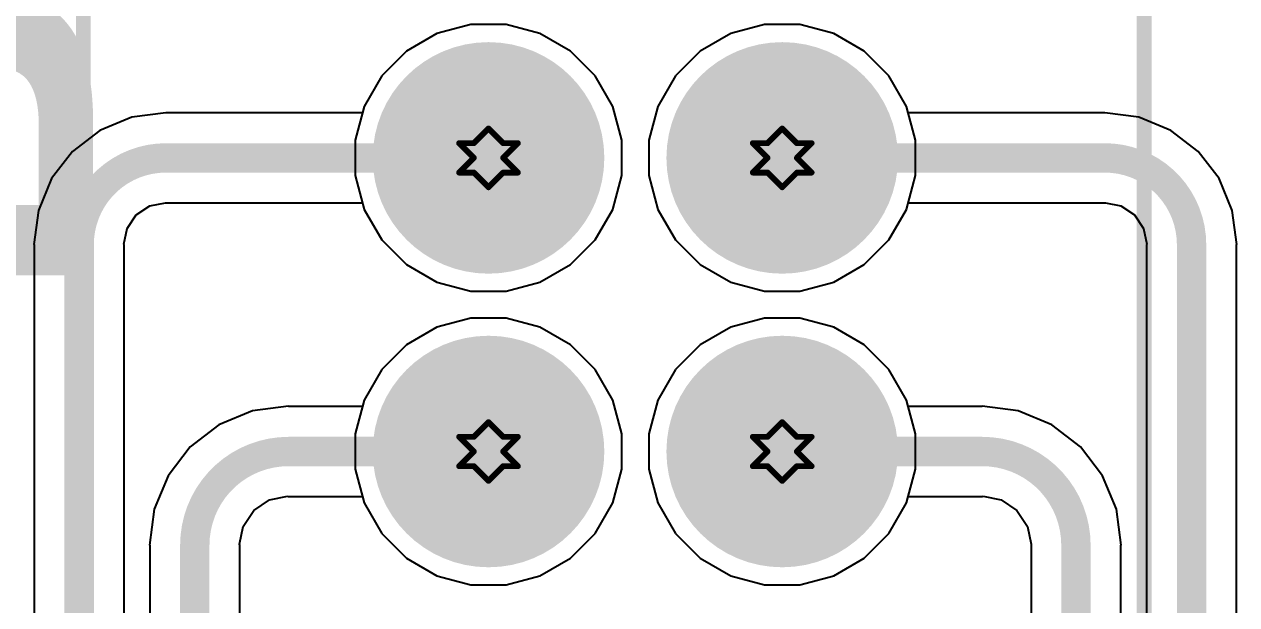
# Model space of a CAD drawing. Header units: inches. Extents: x -0.1 to 10.2, y 0 to 6.5.
# Drawn here: x 3.1065 to 3.5193, y 1.7632 to 1.9609 of the extents above; entities that cross this region are included whole.
import ezdxf

# ---------------------------------------------------------------- set-up
doc = ezdxf.new("R2010")
doc.units = ezdxf.units.IN
doc.header["$MEASUREMENT"] = 0
for name, color, linetype in [('Bottom Layer', 5, 'Continuous'), ('Bottom Overlay', 54, 'Continuous'), ('Bottom Solder', 6, 'Continuous'), ('Drill Drawing', 1, 'Continuous'), ('Multi-Layer', 9, 'Continuous'), ('Pad Holes', 156, 'Continuous'), ('Top Layer', 1, 'Continuous'), ('Top Solder', 216, 'Continuous')]:
    doc.layers.add(name, color=color, linetype=linetype)
doc.styles.add('Arial_Bold', font='', dxfattribs={"height": 0.2})
doc.styles.get('Arial_Bold').set_extended_font_data('Arial', bold=True)

# ---------------------------------------------------------------- blocks, each defined once
blk = doc.blocks.new('X9555WV_2_12_6TV01_B_54')
at = {"layer": 'Bottom Layer'}
h = blk.add_hatch(color=5, dxfattribs=at)
edge = h.paths.add_edge_path()
edge.add_arc((0.25, 0.05), 0.03543, 0, 360)
h = blk.add_hatch(color=5, dxfattribs=at)
edge = h.paths.add_edge_path()
edge.add_arc((0.35, 0.05), 0.03543, 0, 360)
h = blk.add_hatch(color=5, dxfattribs=at)
edge = h.paths.add_edge_path()
edge.add_arc((0.25, -0.05), 0.03543, 0, 360)
h = blk.add_hatch(color=5, dxfattribs=at)
edge = h.paths.add_edge_path()
edge.add_arc((0.35, -0.05), 0.03543, 0, 360)
at = {"layer": 'Bottom Solder'}
h = blk.add_hatch(color=6, dxfattribs=at)
edge = h.paths.add_edge_path()
edge.add_arc((0.25, 0.05), 0.03943, 0, 360)
h = blk.add_hatch(color=6, dxfattribs=at)
edge = h.paths.add_edge_path()
edge.add_arc((0.35, 0.05), 0.03943, 0, 360)
h = blk.add_hatch(color=6, dxfattribs=at)
edge = h.paths.add_edge_path()
edge.add_arc((0.25, -0.05), 0.03943, 0, 360)
h = blk.add_hatch(color=6, dxfattribs=at)
edge = h.paths.add_edge_path()
edge.add_arc((0.35, -0.05), 0.03943, 0, 360)
at = {"layer": 'Multi-Layer'}
h = blk.add_hatch(color=9, dxfattribs=at)
edge = h.paths.add_edge_path()
edge.add_arc((0.25, 0.05), 0.03543, 0, 360)
h = blk.add_hatch(color=9, dxfattribs=at)
edge = h.paths.add_edge_path()
edge.add_arc((0.35, 0.05), 0.03543, 0, 360)
h = blk.add_hatch(color=9, dxfattribs=at)
edge = h.paths.add_edge_path()
edge.add_arc((0.25, -0.05), 0.03543, 0, 360)
h = blk.add_hatch(color=9, dxfattribs=at)
edge = h.paths.add_edge_path()
edge.add_arc((0.35, -0.05), 0.03543, 0, 360)
at = {"layer": 'Pad Holes'}
h = blk.add_hatch(color=7, dxfattribs=at)
edge = h.paths.add_edge_path()
edge.add_arc((0.25, 0.05), 0.02165, 0, 360)
h = blk.add_hatch(color=7, dxfattribs=at)
edge = h.paths.add_edge_path()
edge.add_arc((0.35, 0.05), 0.02165, 0, 360)
h = blk.add_hatch(color=7, dxfattribs=at)
edge = h.paths.add_edge_path()
edge.add_arc((0.25, -0.05), 0.02165, 0, 360)
h = blk.add_hatch(color=7, dxfattribs=at)
edge = h.paths.add_edge_path()
edge.add_arc((0.35, -0.05), 0.02165, 0, 360)
at = {"layer": 'Top Layer'}
h = blk.add_hatch(color=1, dxfattribs=at)
edge = h.paths.add_edge_path()
edge.add_arc((0.25, 0.05), 0.03543, 0, 360)
h = blk.add_hatch(color=1, dxfattribs=at)
edge = h.paths.add_edge_path()
edge.add_arc((0.35, 0.05), 0.03543, 0, 360)
h = blk.add_hatch(color=1, dxfattribs=at)
edge = h.paths.add_edge_path()
edge.add_arc((0.25, -0.05), 0.03543, 0, 360)
h = blk.add_hatch(color=1, dxfattribs=at)
edge = h.paths.add_edge_path()
edge.add_arc((0.35, -0.05), 0.03543, 0, 360)
at = {"layer": 'Top Solder'}
h = blk.add_hatch(color=216, dxfattribs=at)
edge = h.paths.add_edge_path()
edge.add_arc((0.25, 0.05), 0.03943, 0, 360)
h = blk.add_hatch(color=216, dxfattribs=at)
edge = h.paths.add_edge_path()
edge.add_arc((0.35, 0.05), 0.03943, 0, 360)
h = blk.add_hatch(color=216, dxfattribs=at)
edge = h.paths.add_edge_path()
edge.add_arc((0.25, -0.05), 0.03943, 0, 360)
h = blk.add_hatch(color=216, dxfattribs=at)
edge = h.paths.add_edge_path()
edge.add_arc((0.35, -0.05), 0.03943, 0, 360)
at = {"layer": 'Bottom Overlay'}
for points in [[(0.755, 0.17323, 0.005, 0.005, 0), (-0.755, 0.17323, 0.005, 0.005, 0)], [(0.755, -0.188, 0.005, 0.005, 0), (-0.755, -0.188, 0.005, 0.005, 0)]]:
    blk.add_lwpolyline(points, format="xyseb", dxfattribs=at)

msp = doc.modelspace()

# ---------------------------------------------------------------- linework, layer by layer
at = {"layer": 'Bottom Layer'}
for p, q in [((3.24703, 1.95769), (3.23667, 1.95171)), ((3.25858, 1.96079), (3.24703, 1.95769)), ((3.27054, 1.96079), (3.25858, 1.96079)), ((3.2821, 1.95769), (3.27054, 1.96079)), ((3.29246, 1.95171), (3.2821, 1.95769)), ((3.34703, 1.95769), (3.33667, 1.95171)), ((3.35858, 1.96079), (3.34703, 1.95769)), ((3.37054, 1.96079), (3.35858, 1.96079)), ((3.3821, 1.95769), (3.37054, 1.96079)), ((3.39246, 1.95171), (3.3821, 1.95769)), ((3.23667, 1.95171), (3.22821, 1.94325)), ((3.30092, 1.94325), (3.29246, 1.95171)), ((3.33667, 1.95171), (3.32821, 1.94325)), ((3.40092, 1.94325), (3.39246, 1.95171)), ((3.22821, 1.94325), (3.22223, 1.93289)), ((3.3069, 1.93289), (3.30092, 1.94325)), ((3.32821, 1.94325), (3.32223, 1.93289)), ((3.4069, 1.93289), (3.40092, 1.94325)), ((3.22223, 1.93289), (3.22163, 1.93065)), ((3.31, 1.92134), (3.3069, 1.93289)), ((3.32223, 1.93289), (3.31913, 1.92134)), ((3.4075, 1.93065), (3.4069, 1.93289)), ((3.1431, 1.92921), (3.13227, 1.92472)), ((3.15472, 1.93074), (3.1431, 1.92921)), ((3.15472, 1.93065), (3.15472, 1.93074)), ((3.22163, 1.93065), (3.15472, 1.93065)), ((3.15472, 1.93065), (3.15472, 1.93065)), ((3.47441, 1.93065), (3.4075, 1.93065)), ((3.48603, 1.92921), (3.47441, 1.93074)), ((3.47441, 1.93074), (3.47441, 1.93065)), ((3.47441, 1.93065), (3.47441, 1.93065)), ((3.49686, 1.92472), (3.48603, 1.92921)), ((3.13227, 1.92472), (3.12297, 1.91758)), ((3.50617, 1.91758), (3.49686, 1.92472)), ((3.31, 1.90937), (3.31, 1.92134)), ((3.31913, 1.92134), (3.31913, 1.90937)), ((3.12297, 1.91758), (3.11583, 1.90828)), ((3.5133, 1.90828), (3.50617, 1.91758)), ((3.11583, 1.90828), (3.11134, 1.89745)), ((3.3069, 1.89782), (3.31, 1.90937)), ((3.31913, 1.90937), (3.32223, 1.89782)), ((3.51779, 1.89745), (3.5133, 1.90828)), ((3.14461, 1.89594), (3.14925, 1.89904)), ((3.14925, 1.89904), (3.15455, 1.90009)), ((3.15455, 1.90009), (3.15472, 1.90006)), ((3.15472, 1.90006), (3.22163, 1.90006)), ((3.22163, 1.90006), (3.22223, 1.89782)), ((3.4069, 1.89782), (3.4075, 1.90006)), ((3.4075, 1.90006), (3.47441, 1.90006)), ((3.47441, 1.90006), (3.47458, 1.90009)), ((3.47458, 1.90009), (3.47988, 1.89904)), ((3.47988, 1.89904), (3.48452, 1.89594)), ((3.11134, 1.89745), (3.10981, 1.88583)), ((3.14151, 1.8913), (3.14461, 1.89594)), ((3.22223, 1.89782), (3.22821, 1.88746)), ((3.30092, 1.88746), (3.3069, 1.89782)), ((3.32223, 1.89782), (3.32821, 1.88746)), ((3.40092, 1.88746), (3.4069, 1.89782)), ((3.48452, 1.89594), (3.48762, 1.8913)), ((3.51932, 1.88583), (3.51779, 1.89745)), ((3.14046, 1.886), (3.14151, 1.8913)), ((3.48762, 1.8913), (3.48868, 1.886)), ((3.22821, 1.88746), (3.23667, 1.879)), ((3.29246, 1.879), (3.30092, 1.88746)), ((3.32821, 1.88746), (3.33667, 1.879)), ((3.39246, 1.879), (3.40092, 1.88746)), ((3.10981, 1.88583), (3.1099, 1.88583)), ((3.1099, 1.88583), (3.1099, 1.29508)), ((3.14049, 1.88583), (3.14046, 1.886)), ((3.14049, 1.38513), (3.14049, 1.88583)), ((3.48868, 1.886), (3.48864, 1.88583)), ((3.48864, 1.88583), (3.48864, 1.34576)), ((3.51923, 1.25571), (3.51923, 1.88583)), ((3.51923, 1.88583), (3.51932, 1.88583)), ((3.23667, 1.879), (3.24703, 1.87302)), ((3.2821, 1.87302), (3.29246, 1.879)), ((3.33667, 1.879), (3.34703, 1.87302)), ((3.3821, 1.87302), (3.39246, 1.879)), ((3.24703, 1.87302), (3.25858, 1.86992)), ((3.27054, 1.86992), (3.2821, 1.87302)), ((3.34703, 1.87302), (3.35858, 1.86992)), ((3.37054, 1.86992), (3.3821, 1.87302)), ((3.25858, 1.86992), (3.27054, 1.86992)), ((3.35858, 1.86992), (3.37054, 1.86992)), ((3.24703, 1.85769), (3.23667, 1.85171)), ((3.25858, 1.86079), (3.24703, 1.85769)), ((3.27054, 1.86079), (3.25858, 1.86079)), ((3.2821, 1.85769), (3.27054, 1.86079)), ((3.29246, 1.85171), (3.2821, 1.85769)), ((3.34703, 1.85769), (3.33667, 1.85171)), ((3.35858, 1.86079), (3.34703, 1.85769)), ((3.37054, 1.86079), (3.35858, 1.86079)), ((3.3821, 1.85769), (3.37054, 1.86079)), ((3.39246, 1.85171), (3.3821, 1.85769)), ((3.23667, 1.85171), (3.22821, 1.84325)), ((3.30092, 1.84325), (3.29246, 1.85171)), ((3.33667, 1.85171), (3.32821, 1.84325)), ((3.40092, 1.84325), (3.39246, 1.85171)), ((3.22821, 1.84325), (3.22223, 1.83289)), ((3.3069, 1.83289), (3.30092, 1.84325)), ((3.32821, 1.84325), (3.32223, 1.83289)), ((3.4069, 1.83289), (3.40092, 1.84325)), ((3.18422, 1.82915), (3.17281, 1.82442)), ((3.19646, 1.83076), (3.18422, 1.82915)), ((3.19646, 1.83065), (3.19646, 1.83076)), ((3.22163, 1.83065), (3.19646, 1.83065)), ((3.19646, 1.83065), (3.19646, 1.83065)), ((3.22223, 1.83289), (3.22163, 1.83065)), ((3.31, 1.82134), (3.3069, 1.83289)), ((3.32223, 1.83289), (3.31913, 1.82134)), ((3.4075, 1.83065), (3.4069, 1.83289)), ((3.43268, 1.83065), (3.4075, 1.83065)), ((3.44492, 1.82915), (3.43268, 1.83076)), ((3.43268, 1.83076), (3.43268, 1.83065)), ((3.43268, 1.83065), (3.43268, 1.83065)), ((3.45632, 1.82442), (3.44492, 1.82915)), ((3.17281, 1.82442), (3.16301, 1.81691)), ((3.31, 1.80937), (3.31, 1.82134)), ((3.31913, 1.82134), (3.31913, 1.80937)), ((3.46612, 1.81691), (3.45632, 1.82442)), ((3.16301, 1.81691), (3.1555, 1.80711)), ((3.47363, 1.80711), (3.46612, 1.81691)), ((3.3069, 1.79782), (3.31, 1.80937)), ((3.31913, 1.80937), (3.32223, 1.79782)), ((3.1555, 1.80711), (3.15077, 1.79571)), ((3.47836, 1.79571), (3.47363, 1.80711)), ((3.19006, 1.7989), (3.19617, 1.80012)), ((3.19617, 1.80012), (3.19646, 1.80006)), ((3.19646, 1.80006), (3.22163, 1.80006)), ((3.22163, 1.80006), (3.22223, 1.79782)), ((3.4069, 1.79782), (3.4075, 1.80006)), ((3.4075, 1.80006), (3.43268, 1.80006)), ((3.43268, 1.80006), (3.43297, 1.80012)), ((3.43297, 1.80012), (3.43907, 1.7989)), ((3.18464, 1.79528), (3.19006, 1.7989)), ((3.22223, 1.79782), (3.22821, 1.78746)), ((3.30092, 1.78746), (3.3069, 1.79782)), ((3.32223, 1.79782), (3.32821, 1.78746)), ((3.40092, 1.78746), (3.4069, 1.79782)), ((3.43907, 1.7989), (3.44449, 1.79528)), ((3.15077, 1.79571), (3.14916, 1.78346)), ((3.18102, 1.78986), (3.18464, 1.79528)), ((3.44449, 1.79528), (3.44812, 1.78986)), ((3.47997, 1.78346), (3.47836, 1.79571)), ((3.1798, 1.78375), (3.18102, 1.78986)), ((3.44812, 1.78986), (3.44933, 1.78375)), ((3.14916, 1.78346), (3.14927, 1.78346)), ((3.14927, 1.78346), (3.14927, 1.38137)), ((3.17986, 1.78346), (3.1798, 1.78375)), ((3.17986, 1.46387), (3.17986, 1.78346)), ((3.22821, 1.78746), (3.23667, 1.779)), ((3.29246, 1.779), (3.30092, 1.78746)), ((3.32821, 1.78746), (3.33667, 1.779)), ((3.39246, 1.779), (3.40092, 1.78746)), ((3.44933, 1.78375), (3.44927, 1.78346)), ((3.44927, 1.78346), (3.44927, 1.4245)), ((3.47986, 1.342), (3.47986, 1.78346)), ((3.47986, 1.78346), (3.47997, 1.78346)), ((3.23667, 1.779), (3.24703, 1.77302)), ((3.2821, 1.77302), (3.29246, 1.779)), ((3.33667, 1.779), (3.34703, 1.77302)), ((3.3821, 1.77302), (3.39246, 1.779)), ((3.24703, 1.77302), (3.25858, 1.76992)), ((3.27054, 1.76992), (3.2821, 1.77302)), ((3.34703, 1.77302), (3.35858, 1.76992)), ((3.37054, 1.76992), (3.3821, 1.77302)), ((3.25858, 1.76992), (3.27054, 1.76992)), ((3.35858, 1.76992), (3.37054, 1.76992))]:
    msp.add_line(p, q, dxfattribs=at)
for points in [[(3.1252, 1.88583, 0.01, 0.01, -0.414214), (3.15472, 1.91535, 0.01, 0.01, 0)], [(3.15472, 1.91535, 0.01, 0.01, 0), (3.26457, 1.91535, 0.01, 0.01, 0)], [(3.36457, 1.91535, 0.01, 0.01, 0), (3.47441, 1.91535, 0.01, 0.01, 0)], [(3.47441, 1.91535, 0.01, 0.01, -0.414214), (3.50394, 1.88583, 0.01, 0.01, 0)], [(3.1252, 1.27953, 0.01, 0.01, 0), (3.1252, 1.88583, 0.01, 0.01, 0)], [(3.50394, 1.24016, 0.01, 0.01, 0), (3.50394, 1.88583, 0.01, 0.01, 0)], [(3.16457, 1.78346, 0.01, 0.01, -0.414214), (3.19646, 1.81535, 0.01, 0.01, 0)], [(3.19646, 1.81535, 0.01, 0.01, 0), (3.26457, 1.81535, 0.01, 0.01, 0)], [(3.36457, 1.81535, 0.01, 0.01, 0), (3.43268, 1.81535, 0.01, 0.01, 0)], [(3.43268, 1.81535, 0.01, 0.01, -0.414214), (3.46457, 1.78346, 0.01, 0.01, 0)], [(3.16457, 1.35827, 0.01, 0.01, 0), (3.16457, 1.78346, 0.01, 0.01, 0)], [(3.46457, 1.3189, 0.01, 0.01, 0), (3.46457, 1.78346, 0.01, 0.01, 0)]]:
    msp.add_lwpolyline(points, format="xyseb", dxfattribs=at)
for points in [[(3.15222, 1.91535, 0.005, 0.005, 1), (3.15722, 1.91535, 0.005, 0.005, 1)], [(3.15222, 1.91535, 0.005, 0.005, 1), (3.15722, 1.91535, 0.005, 0.005, 1)], [(3.26207, 1.91535, 0.005, 0.005, 1), (3.26707, 1.91535, 0.005, 0.005, 1)], [(3.36207, 1.91535, 0.005, 0.005, 1), (3.36707, 1.91535, 0.005, 0.005, 1)], [(3.47191, 1.91535, 0.005, 0.005, 1), (3.47691, 1.91535, 0.005, 0.005, 1)], [(3.47191, 1.91535, 0.005, 0.005, 1), (3.47691, 1.91535, 0.005, 0.005, 1)], [(3.1227, 1.88583, 0.005, 0.005, 1), (3.1277, 1.88583, 0.005, 0.005, 1)], [(3.1227, 1.88583, 0.005, 0.005, 1), (3.1277, 1.88583, 0.005, 0.005, 1)], [(3.50144, 1.88583, 0.005, 0.005, 1), (3.50644, 1.88583, 0.005, 0.005, 1)], [(3.50144, 1.88583, 0.005, 0.005, 1), (3.50644, 1.88583, 0.005, 0.005, 1)], [(3.19396, 1.81535, 0.005, 0.005, 1), (3.19896, 1.81535, 0.005, 0.005, 1)], [(3.19396, 1.81535, 0.005, 0.005, 1), (3.19896, 1.81535, 0.005, 0.005, 1)], [(3.26207, 1.81535, 0.005, 0.005, 1), (3.26707, 1.81535, 0.005, 0.005, 1)], [(3.36207, 1.81535, 0.005, 0.005, 1), (3.36707, 1.81535, 0.005, 0.005, 1)], [(3.43018, 1.81535, 0.005, 0.005, 1), (3.43518, 1.81535, 0.005, 0.005, 1)], [(3.43018, 1.81535, 0.005, 0.005, 1), (3.43518, 1.81535, 0.005, 0.005, 1)], [(3.16207, 1.78346, 0.005, 0.005, 1), (3.16707, 1.78346, 0.005, 0.005, 1)], [(3.16207, 1.78346, 0.005, 0.005, 1), (3.16707, 1.78346, 0.005, 0.005, 1)], [(3.46207, 1.78346, 0.005, 0.005, 1), (3.46707, 1.78346, 0.005, 0.005, 1)], [(3.46207, 1.78346, 0.005, 0.005, 1), (3.46707, 1.78346, 0.005, 0.005, 1)]]:
    msp.add_lwpolyline(points, format="xyseb", close=True, dxfattribs=at)
at = {"layer": 'Drill Drawing'}
for points in [[(3.25957, 1.92035, 0.002, 0.002, 0), (3.26457, 1.92535, 0.002, 0.002, 0)], [(3.26457, 1.92535, 0.002, 0.002, 0), (3.26957, 1.92035, 0.002, 0.002, 0)], [(3.35957, 1.92035, 0.002, 0.002, 0), (3.36457, 1.92535, 0.002, 0.002, 0)], [(3.36457, 1.92535, 0.002, 0.002, 0), (3.36957, 1.92035, 0.002, 0.002, 0)], [(3.25457, 1.92035, 0.002, 0.002, 0), (3.25957, 1.91535, 0.002, 0.002, 0)], [(3.25457, 1.92035, 0.002, 0.002, 0), (3.25957, 1.92035, 0.002, 0.002, 0)], [(3.26957, 1.92035, 0.002, 0.002, 0), (3.27457, 1.92035, 0.002, 0.002, 0)], [(3.26957, 1.91535, 0.002, 0.002, 0), (3.27457, 1.92035, 0.002, 0.002, 0)], [(3.35457, 1.92035, 0.002, 0.002, 0), (3.35957, 1.91535, 0.002, 0.002, 0)], [(3.35457, 1.92035, 0.002, 0.002, 0), (3.35957, 1.92035, 0.002, 0.002, 0)], [(3.36957, 1.92035, 0.002, 0.002, 0), (3.37457, 1.92035, 0.002, 0.002, 0)], [(3.36957, 1.91535, 0.002, 0.002, 0), (3.37457, 1.92035, 0.002, 0.002, 0)], [(3.25457, 1.91035, 0.002, 0.002, 0), (3.25957, 1.91535, 0.002, 0.002, 0)], [(3.26957, 1.91535, 0.002, 0.002, 0), (3.27457, 1.91035, 0.002, 0.002, 0)], [(3.35457, 1.91035, 0.002, 0.002, 0), (3.35957, 1.91535, 0.002, 0.002, 0)], [(3.36957, 1.91535, 0.002, 0.002, 0), (3.37457, 1.91035, 0.002, 0.002, 0)], [(3.25457, 1.91035, 0.002, 0.002, 0), (3.25957, 1.91035, 0.002, 0.002, 0)], [(3.25957, 1.91035, 0.002, 0.002, 0), (3.26457, 1.90535, 0.002, 0.002, 0)], [(3.26457, 1.90535, 0.002, 0.002, 0), (3.26957, 1.91035, 0.002, 0.002, 0)], [(3.26957, 1.91035, 0.002, 0.002, 0), (3.27457, 1.91035, 0.002, 0.002, 0)], [(3.35457, 1.91035, 0.002, 0.002, 0), (3.35957, 1.91035, 0.002, 0.002, 0)], [(3.35957, 1.91035, 0.002, 0.002, 0), (3.36457, 1.90535, 0.002, 0.002, 0)], [(3.36457, 1.90535, 0.002, 0.002, 0), (3.36957, 1.91035, 0.002, 0.002, 0)], [(3.36957, 1.91035, 0.002, 0.002, 0), (3.37457, 1.91035, 0.002, 0.002, 0)], [(3.25957, 1.82035, 0.002, 0.002, 0), (3.26457, 1.82535, 0.002, 0.002, 0)], [(3.26457, 1.82535, 0.002, 0.002, 0), (3.26957, 1.82035, 0.002, 0.002, 0)], [(3.35957, 1.82035, 0.002, 0.002, 0), (3.36457, 1.82535, 0.002, 0.002, 0)], [(3.36457, 1.82535, 0.002, 0.002, 0), (3.36957, 1.82035, 0.002, 0.002, 0)], [(3.25457, 1.82035, 0.002, 0.002, 0), (3.25957, 1.81535, 0.002, 0.002, 0)], [(3.25457, 1.82035, 0.002, 0.002, 0), (3.25957, 1.82035, 0.002, 0.002, 0)], [(3.26957, 1.82035, 0.002, 0.002, 0), (3.27457, 1.82035, 0.002, 0.002, 0)], [(3.26957, 1.81535, 0.002, 0.002, 0), (3.27457, 1.82035, 0.002, 0.002, 0)], [(3.35457, 1.82035, 0.002, 0.002, 0), (3.35957, 1.81535, 0.002, 0.002, 0)], [(3.35457, 1.82035, 0.002, 0.002, 0), (3.35957, 1.82035, 0.002, 0.002, 0)], [(3.36957, 1.82035, 0.002, 0.002, 0), (3.37457, 1.82035, 0.002, 0.002, 0)], [(3.36957, 1.81535, 0.002, 0.002, 0), (3.37457, 1.82035, 0.002, 0.002, 0)], [(3.25457, 1.81035, 0.002, 0.002, 0), (3.25957, 1.81535, 0.002, 0.002, 0)], [(3.26957, 1.81535, 0.002, 0.002, 0), (3.27457, 1.81035, 0.002, 0.002, 0)], [(3.35457, 1.81035, 0.002, 0.002, 0), (3.35957, 1.81535, 0.002, 0.002, 0)], [(3.36957, 1.81535, 0.002, 0.002, 0), (3.37457, 1.81035, 0.002, 0.002, 0)], [(3.25457, 1.81035, 0.002, 0.002, 0), (3.25957, 1.81035, 0.002, 0.002, 0)], [(3.25957, 1.81035, 0.002, 0.002, 0), (3.26457, 1.80535, 0.002, 0.002, 0)], [(3.26457, 1.80535, 0.002, 0.002, 0), (3.26957, 1.81035, 0.002, 0.002, 0)], [(3.26957, 1.81035, 0.002, 0.002, 0), (3.27457, 1.81035, 0.002, 0.002, 0)], [(3.35457, 1.81035, 0.002, 0.002, 0), (3.35957, 1.81035, 0.002, 0.002, 0)], [(3.35957, 1.81035, 0.002, 0.002, 0), (3.36457, 1.80535, 0.002, 0.002, 0)], [(3.36457, 1.80535, 0.002, 0.002, 0), (3.36957, 1.81035, 0.002, 0.002, 0)], [(3.36957, 1.81035, 0.002, 0.002, 0), (3.37457, 1.81035, 0.002, 0.002, 0)]]:
    msp.add_lwpolyline(points, format="xyseb", dxfattribs=at)
for points in [[(3.26407, 1.92535, 0.001, 0.001, 1), (3.26507, 1.92535, 0.001, 0.001, 1)], [(3.26407, 1.92535, 0.001, 0.001, 1), (3.26507, 1.92535, 0.001, 0.001, 1)], [(3.36407, 1.92535, 0.001, 0.001, 1), (3.36507, 1.92535, 0.001, 0.001, 1)], [(3.36407, 1.92535, 0.001, 0.001, 1), (3.36507, 1.92535, 0.001, 0.001, 1)], [(3.25407, 1.92035, 0.001, 0.001, 1), (3.25507, 1.92035, 0.001, 0.001, 1)], [(3.25407, 1.92035, 0.001, 0.001, 1), (3.25507, 1.92035, 0.001, 0.001, 1)], [(3.25907, 1.92035, 0.001, 0.001, 1), (3.26007, 1.92035, 0.001, 0.001, 1)], [(3.25907, 1.92035, 0.001, 0.001, 1), (3.26007, 1.92035, 0.001, 0.001, 1)], [(3.26907, 1.92035, 0.001, 0.001, 1), (3.27007, 1.92035, 0.001, 0.001, 1)], [(3.26907, 1.92035, 0.001, 0.001, 1), (3.27007, 1.92035, 0.001, 0.001, 1)], [(3.27407, 1.92035, 0.001, 0.001, 1), (3.27507, 1.92035, 0.001, 0.001, 1)], [(3.27407, 1.92035, 0.001, 0.001, 1), (3.27507, 1.92035, 0.001, 0.001, 1)], [(3.35407, 1.92035, 0.001, 0.001, 1), (3.35507, 1.92035, 0.001, 0.001, 1)], [(3.35407, 1.92035, 0.001, 0.001, 1), (3.35507, 1.92035, 0.001, 0.001, 1)], [(3.35907, 1.92035, 0.001, 0.001, 1), (3.36007, 1.92035, 0.001, 0.001, 1)], [(3.35907, 1.92035, 0.001, 0.001, 1), (3.36007, 1.92035, 0.001, 0.001, 1)], [(3.36907, 1.92035, 0.001, 0.001, 1), (3.37007, 1.92035, 0.001, 0.001, 1)], [(3.36907, 1.92035, 0.001, 0.001, 1), (3.37007, 1.92035, 0.001, 0.001, 1)], [(3.37407, 1.92035, 0.001, 0.001, 1), (3.37507, 1.92035, 0.001, 0.001, 1)], [(3.37407, 1.92035, 0.001, 0.001, 1), (3.37507, 1.92035, 0.001, 0.001, 1)], [(3.25907, 1.91535, 0.001, 0.001, 1), (3.26007, 1.91535, 0.001, 0.001, 1)], [(3.25907, 1.91535, 0.001, 0.001, 1), (3.26007, 1.91535, 0.001, 0.001, 1)], [(3.26907, 1.91535, 0.001, 0.001, 1), (3.27007, 1.91535, 0.001, 0.001, 1)], [(3.26907, 1.91535, 0.001, 0.001, 1), (3.27007, 1.91535, 0.001, 0.001, 1)], [(3.35907, 1.91535, 0.001, 0.001, 1), (3.36007, 1.91535, 0.001, 0.001, 1)], [(3.35907, 1.91535, 0.001, 0.001, 1), (3.36007, 1.91535, 0.001, 0.001, 1)], [(3.36907, 1.91535, 0.001, 0.001, 1), (3.37007, 1.91535, 0.001, 0.001, 1)], [(3.36907, 1.91535, 0.001, 0.001, 1), (3.37007, 1.91535, 0.001, 0.001, 1)], [(3.25407, 1.91035, 0.001, 0.001, 1), (3.25507, 1.91035, 0.001, 0.001, 1)], [(3.25407, 1.91035, 0.001, 0.001, 1), (3.25507, 1.91035, 0.001, 0.001, 1)], [(3.25907, 1.91035, 0.001, 0.001, 1), (3.26007, 1.91035, 0.001, 0.001, 1)], [(3.25907, 1.91035, 0.001, 0.001, 1), (3.26007, 1.91035, 0.001, 0.001, 1)], [(3.26907, 1.91035, 0.001, 0.001, 1), (3.27007, 1.91035, 0.001, 0.001, 1)], [(3.26907, 1.91035, 0.001, 0.001, 1), (3.27007, 1.91035, 0.001, 0.001, 1)], [(3.27407, 1.91035, 0.001, 0.001, 1), (3.27507, 1.91035, 0.001, 0.001, 1)], [(3.27407, 1.91035, 0.001, 0.001, 1), (3.27507, 1.91035, 0.001, 0.001, 1)], [(3.35407, 1.91035, 0.001, 0.001, 1), (3.35507, 1.91035, 0.001, 0.001, 1)], [(3.35407, 1.91035, 0.001, 0.001, 1), (3.35507, 1.91035, 0.001, 0.001, 1)], [(3.35907, 1.91035, 0.001, 0.001, 1), (3.36007, 1.91035, 0.001, 0.001, 1)], [(3.35907, 1.91035, 0.001, 0.001, 1), (3.36007, 1.91035, 0.001, 0.001, 1)], [(3.36907, 1.91035, 0.001, 0.001, 1), (3.37007, 1.91035, 0.001, 0.001, 1)], [(3.36907, 1.91035, 0.001, 0.001, 1), (3.37007, 1.91035, 0.001, 0.001, 1)], [(3.37407, 1.91035, 0.001, 0.001, 1), (3.37507, 1.91035, 0.001, 0.001, 1)], [(3.37407, 1.91035, 0.001, 0.001, 1), (3.37507, 1.91035, 0.001, 0.001, 1)], [(3.26407, 1.90535, 0.001, 0.001, 1), (3.26507, 1.90535, 0.001, 0.001, 1)], [(3.26407, 1.90535, 0.001, 0.001, 1), (3.26507, 1.90535, 0.001, 0.001, 1)], [(3.36407, 1.90535, 0.001, 0.001, 1), (3.36507, 1.90535, 0.001, 0.001, 1)], [(3.36407, 1.90535, 0.001, 0.001, 1), (3.36507, 1.90535, 0.001, 0.001, 1)], [(3.26407, 1.82535, 0.001, 0.001, 1), (3.26507, 1.82535, 0.001, 0.001, 1)], [(3.26407, 1.82535, 0.001, 0.001, 1), (3.26507, 1.82535, 0.001, 0.001, 1)], [(3.36407, 1.82535, 0.001, 0.001, 1), (3.36507, 1.82535, 0.001, 0.001, 1)], [(3.36407, 1.82535, 0.001, 0.001, 1), (3.36507, 1.82535, 0.001, 0.001, 1)], [(3.25407, 1.82035, 0.001, 0.001, 1), (3.25507, 1.82035, 0.001, 0.001, 1)], [(3.25407, 1.82035, 0.001, 0.001, 1), (3.25507, 1.82035, 0.001, 0.001, 1)], [(3.25907, 1.82035, 0.001, 0.001, 1), (3.26007, 1.82035, 0.001, 0.001, 1)], [(3.25907, 1.82035, 0.001, 0.001, 1), (3.26007, 1.82035, 0.001, 0.001, 1)], [(3.26907, 1.82035, 0.001, 0.001, 1), (3.27007, 1.82035, 0.001, 0.001, 1)], [(3.26907, 1.82035, 0.001, 0.001, 1), (3.27007, 1.82035, 0.001, 0.001, 1)], [(3.27407, 1.82035, 0.001, 0.001, 1), (3.27507, 1.82035, 0.001, 0.001, 1)], [(3.27407, 1.82035, 0.001, 0.001, 1), (3.27507, 1.82035, 0.001, 0.001, 1)], [(3.35407, 1.82035, 0.001, 0.001, 1), (3.35507, 1.82035, 0.001, 0.001, 1)], [(3.35407, 1.82035, 0.001, 0.001, 1), (3.35507, 1.82035, 0.001, 0.001, 1)], [(3.35907, 1.82035, 0.001, 0.001, 1), (3.36007, 1.82035, 0.001, 0.001, 1)], [(3.35907, 1.82035, 0.001, 0.001, 1), (3.36007, 1.82035, 0.001, 0.001, 1)], [(3.36907, 1.82035, 0.001, 0.001, 1), (3.37007, 1.82035, 0.001, 0.001, 1)], [(3.36907, 1.82035, 0.001, 0.001, 1), (3.37007, 1.82035, 0.001, 0.001, 1)], [(3.37407, 1.82035, 0.001, 0.001, 1), (3.37507, 1.82035, 0.001, 0.001, 1)], [(3.37407, 1.82035, 0.001, 0.001, 1), (3.37507, 1.82035, 0.001, 0.001, 1)], [(3.25907, 1.81535, 0.001, 0.001, 1), (3.26007, 1.81535, 0.001, 0.001, 1)], [(3.25907, 1.81535, 0.001, 0.001, 1), (3.26007, 1.81535, 0.001, 0.001, 1)], [(3.26907, 1.81535, 0.001, 0.001, 1), (3.27007, 1.81535, 0.001, 0.001, 1)], [(3.26907, 1.81535, 0.001, 0.001, 1), (3.27007, 1.81535, 0.001, 0.001, 1)], [(3.35907, 1.81535, 0.001, 0.001, 1), (3.36007, 1.81535, 0.001, 0.001, 1)], [(3.35907, 1.81535, 0.001, 0.001, 1), (3.36007, 1.81535, 0.001, 0.001, 1)], [(3.36907, 1.81535, 0.001, 0.001, 1), (3.37007, 1.81535, 0.001, 0.001, 1)], [(3.36907, 1.81535, 0.001, 0.001, 1), (3.37007, 1.81535, 0.001, 0.001, 1)], [(3.25407, 1.81035, 0.001, 0.001, 1), (3.25507, 1.81035, 0.001, 0.001, 1)], [(3.25407, 1.81035, 0.001, 0.001, 1), (3.25507, 1.81035, 0.001, 0.001, 1)], [(3.25907, 1.81035, 0.001, 0.001, 1), (3.26007, 1.81035, 0.001, 0.001, 1)], [(3.25907, 1.81035, 0.001, 0.001, 1), (3.26007, 1.81035, 0.001, 0.001, 1)], [(3.26907, 1.81035, 0.001, 0.001, 1), (3.27007, 1.81035, 0.001, 0.001, 1)], [(3.26907, 1.81035, 0.001, 0.001, 1), (3.27007, 1.81035, 0.001, 0.001, 1)], [(3.27407, 1.81035, 0.001, 0.001, 1), (3.27507, 1.81035, 0.001, 0.001, 1)], [(3.27407, 1.81035, 0.001, 0.001, 1), (3.27507, 1.81035, 0.001, 0.001, 1)], [(3.35407, 1.81035, 0.001, 0.001, 1), (3.35507, 1.81035, 0.001, 0.001, 1)], [(3.35407, 1.81035, 0.001, 0.001, 1), (3.35507, 1.81035, 0.001, 0.001, 1)], [(3.35907, 1.81035, 0.001, 0.001, 1), (3.36007, 1.81035, 0.001, 0.001, 1)], [(3.35907, 1.81035, 0.001, 0.001, 1), (3.36007, 1.81035, 0.001, 0.001, 1)], [(3.36907, 1.81035, 0.001, 0.001, 1), (3.37007, 1.81035, 0.001, 0.001, 1)], [(3.36907, 1.81035, 0.001, 0.001, 1), (3.37007, 1.81035, 0.001, 0.001, 1)], [(3.37407, 1.81035, 0.001, 0.001, 1), (3.37507, 1.81035, 0.001, 0.001, 1)], [(3.37407, 1.81035, 0.001, 0.001, 1), (3.37507, 1.81035, 0.001, 0.001, 1)], [(3.26407, 1.80535, 0.001, 0.001, 1), (3.26507, 1.80535, 0.001, 0.001, 1)], [(3.26407, 1.80535, 0.001, 0.001, 1), (3.26507, 1.80535, 0.001, 0.001, 1)], [(3.36407, 1.80535, 0.001, 0.001, 1), (3.36507, 1.80535, 0.001, 0.001, 1)], [(3.36407, 1.80535, 0.001, 0.001, 1), (3.36507, 1.80535, 0.001, 0.001, 1)]]:
    msp.add_lwpolyline(points, format="xyseb", close=True, dxfattribs=at)
at = {"layer": 'Top Layer'}
for p, q in [((3.24703, 1.95769), (3.23667, 1.95171)), ((3.25858, 1.96079), (3.24703, 1.95769)), ((3.27054, 1.96079), (3.25858, 1.96079)), ((3.2821, 1.95769), (3.27054, 1.96079)), ((3.29246, 1.95171), (3.2821, 1.95769)), ((3.34703, 1.95769), (3.33667, 1.95171)), ((3.35858, 1.96079), (3.34703, 1.95769)), ((3.37054, 1.96079), (3.35858, 1.96079)), ((3.3821, 1.95769), (3.37054, 1.96079)), ((3.39246, 1.95171), (3.3821, 1.95769)), ((3.23667, 1.95171), (3.22821, 1.94325)), ((3.30092, 1.94325), (3.29246, 1.95171)), ((3.33667, 1.95171), (3.32821, 1.94325)), ((3.40092, 1.94325), (3.39246, 1.95171)), ((3.22821, 1.94325), (3.22223, 1.93289)), ((3.3069, 1.93289), (3.30092, 1.94325)), ((3.32821, 1.94325), (3.32223, 1.93289)), ((3.4069, 1.93289), (3.40092, 1.94325)), ((3.22223, 1.93289), (3.21913, 1.92134)), ((3.31, 1.92134), (3.3069, 1.93289)), ((3.32223, 1.93289), (3.31913, 1.92134)), ((3.41, 1.92134), (3.4069, 1.93289)), ((3.21913, 1.92134), (3.21913, 1.90937)), ((3.31, 1.90937), (3.31, 1.92134)), ((3.31913, 1.92134), (3.31913, 1.90937)), ((3.41, 1.90937), (3.41, 1.92134)), ((3.21913, 1.90937), (3.22223, 1.89782)), ((3.3069, 1.89782), (3.31, 1.90937)), ((3.31913, 1.90937), (3.32223, 1.89782)), ((3.4069, 1.89782), (3.41, 1.90937)), ((3.22223, 1.89782), (3.22821, 1.88746)), ((3.30092, 1.88746), (3.3069, 1.89782)), ((3.32223, 1.89782), (3.32821, 1.88746)), ((3.40092, 1.88746), (3.4069, 1.89782)), ((3.22821, 1.88746), (3.23667, 1.879)), ((3.29246, 1.879), (3.30092, 1.88746)), ((3.32821, 1.88746), (3.33667, 1.879)), ((3.39246, 1.879), (3.40092, 1.88746)), ((3.23667, 1.879), (3.24703, 1.87302)), ((3.2821, 1.87302), (3.29246, 1.879)), ((3.33667, 1.879), (3.34703, 1.87302)), ((3.3821, 1.87302), (3.39246, 1.879)), ((3.24703, 1.87302), (3.25858, 1.86992)), ((3.27054, 1.86992), (3.2821, 1.87302)), ((3.34703, 1.87302), (3.35858, 1.86992)), ((3.37054, 1.86992), (3.3821, 1.87302)), ((3.25858, 1.86992), (3.27054, 1.86992)), ((3.35858, 1.86992), (3.37054, 1.86992)), ((3.24703, 1.85769), (3.23667, 1.85171)), ((3.25858, 1.86079), (3.24703, 1.85769)), ((3.27054, 1.86079), (3.25858, 1.86079)), ((3.2821, 1.85769), (3.27054, 1.86079)), ((3.29246, 1.85171), (3.2821, 1.85769)), ((3.34703, 1.85769), (3.33667, 1.85171)), ((3.35858, 1.86079), (3.34703, 1.85769)), ((3.37054, 1.86079), (3.35858, 1.86079)), ((3.3821, 1.85769), (3.37054, 1.86079)), ((3.39246, 1.85171), (3.3821, 1.85769)), ((3.23667, 1.85171), (3.22821, 1.84325)), ((3.30092, 1.84325), (3.29246, 1.85171)), ((3.33667, 1.85171), (3.32821, 1.84325)), ((3.40092, 1.84325), (3.39246, 1.85171)), ((3.22821, 1.84325), (3.22223, 1.83289)), ((3.3069, 1.83289), (3.30092, 1.84325)), ((3.32821, 1.84325), (3.32223, 1.83289)), ((3.4069, 1.83289), (3.40092, 1.84325)), ((3.22223, 1.83289), (3.21913, 1.82134)), ((3.31, 1.82134), (3.3069, 1.83289)), ((3.32223, 1.83289), (3.31913, 1.82134)), ((3.41, 1.82134), (3.4069, 1.83289)), ((3.21913, 1.82134), (3.21913, 1.80937)), ((3.31, 1.80937), (3.31, 1.82134)), ((3.31913, 1.82134), (3.31913, 1.80937)), ((3.41, 1.80937), (3.41, 1.82134)), ((3.21913, 1.80937), (3.22223, 1.79782)), ((3.3069, 1.79782), (3.31, 1.80937)), ((3.31913, 1.80937), (3.32223, 1.79782)), ((3.4069, 1.79782), (3.41, 1.80937)), ((3.22223, 1.79782), (3.22821, 1.78746)), ((3.30092, 1.78746), (3.3069, 1.79782)), ((3.32223, 1.79782), (3.32821, 1.78746)), ((3.40092, 1.78746), (3.4069, 1.79782)), ((3.22821, 1.78746), (3.23667, 1.779)), ((3.29246, 1.779), (3.30092, 1.78746)), ((3.32821, 1.78746), (3.33667, 1.779)), ((3.39246, 1.779), (3.40092, 1.78746)), ((3.23667, 1.779), (3.24703, 1.77302)), ((3.2821, 1.77302), (3.29246, 1.779)), ((3.33667, 1.779), (3.34703, 1.77302)), ((3.3821, 1.77302), (3.39246, 1.779)), ((3.24703, 1.77302), (3.25858, 1.76992)), ((3.27054, 1.76992), (3.2821, 1.77302)), ((3.34703, 1.77302), (3.35858, 1.76992)), ((3.37054, 1.76992), (3.3821, 1.77302)), ((3.25858, 1.76992), (3.27054, 1.76992)), ((3.35858, 1.76992), (3.37054, 1.76992))]:
    msp.add_line(p, q, dxfattribs=at)

# ---------------------------------------------------------------- block references
at = {"rotation": 270}
msp.add_blockref('X9555WV_2_12_6TV01_B_54', (3.31457, 2.16535), dxfattribs=at)

# ---------------------------------------------------------------- texts
at = {"layer": 'Bottom Overlay', "style": 'Arial_Bold', "text_generation_flag": 2}
msp.add_text('CIM - BOARD NO.3', height=0.119, rotation=270, dxfattribs=at).set_placement((3.01095, 1.41188))

doc.saveas('drawing.dxf')
